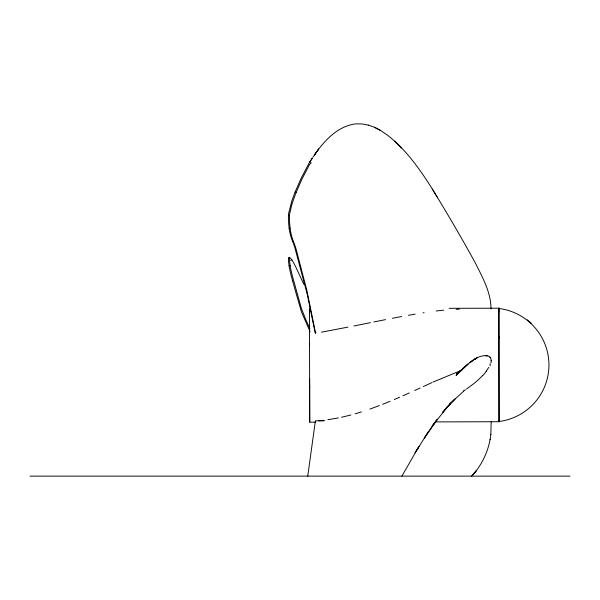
<?xml version="1.0" encoding="UTF-8"?>
<svg xmlns="http://www.w3.org/2000/svg" width="600" height="600" viewBox="0 0 600 600"><rect width="100%" height="100%" fill="white"/><g stroke="black" fill="none" stroke-linecap="round" stroke-linejoin="round"><path stroke-width="0.9" d="M315.353 422.175L309.735 422.19L309.63 378.435M498.757 312.293L498.757 308.197L499.035 421.74L499.028 420.75M472.327 475.425C482.625 464.115 489.195 449.46 490.86 434.257M490.83 434.64L491.183 421.68M315.368 420.975L307.755 476.13M490.088 439.627L490.14 439.237M490.912 363.022C492.127 359.812 490.275 355.575 486.487 355.673M295.103 192.03L300.907 178.77L308.58 164.025M296.168 192.368L301.957 179.085L309.63 164.325M401.873 476.13L418.987 446.408L415.058 452.857L428.445 431.692L424.237 438.188L436.763 420.165L432.143 426.18L447.487 406.853L442.567 412.463L450.345 403.658L445.342 409.08L455.018 398.97L449.865 403.897L463.793 391.043M309.862 162.067A0.855 0.593 0.7 0 0 309.57 162.352L312.293 158.175L309.645 162.233M308.858 163.545L309.457 162.54M312.803 157.35L318.75 148.92L314.468 154.95C324.225 140.782 337.74 125.993 355.778 123.87L362.07 123.96L368.288 125.093M489.952 365.843L490.365 364.515L489.938 363.915M486.165 371.197L487.41 369.353A36.787 32.28 -49.5 0 1 488.685 367.553L488.842 367.343M428.76 431.415L437.287 419.153M472.155 475.545L476.138 470.903L471.66 476.1M460.215 371.138L467.985 364.05L458.077 373.132C466.268 366.435 474.84 354.983 486.697 355.695L485.528 355.582M461.265 370.17L463.845 367.763M460.627 370.897L456.39 374.04L461.452 370.365M476.415 358.29L474.757 359.257L476.85 358.043L474.757 359.257M462.502 369.502L460.065 370.71M315.435 332.64L315.975 332.385M423.322 386.55L432.015 382.56M420.067 388.043L414.668 390.502M433.11 382.065L461.01 370.485M409.29 392.947L402.855 395.82M399.645 397.23L394.305 399.533M390.037 401.325L382.597 404.34M379.41 405.577L369.892 409.088M361.455 411.908L355.132 413.812M350.933 414.975L341.49 417.27M321.562 332.16L347.978 327.112M370.425 322.65L353.925 325.957M373.928 321.945L385.545 319.627M338.355 417.923L327.9 419.707M392.452 318.27L401.603 316.545M408.42 315.308L415.178 314.138M422.993 312.87L424.095 312.697M436.17 311.01L440.498 310.5A141.127 52.515 -18 0 1 443.707 310.163M323.212 420.3L315.638 420.96M324.743 420.78L318.87 420.975M435.308 421.905L499.028 421.725M449.085 308.317L498.757 308.212M30 476.13L570 476.13M368.303 125.093L374.445 127.245L380.543 130.44L387.63 135.285L394.702 141.157C412.23 157.335 425.415 177.472 437.632 197.775M374.46 127.26L380.543 130.44M527.243 319.86L531.135 323.25M394.673 141.135L401.67 147.975M490.327 357.6L489.9 357.105M289.515 258.382L288.555 257.722A10.402 1.252 68.3 0 0 288.442 258.142M291.855 259.83L289.612 257.303A10.418 1.282 68.6 0 0 289.493 257.715M432.315 189.067C447.375 213.63 461.978 238.493 475.77 263.782C482.79 277.987 491.048 292.702 491.01 309M290.79 260.25L291.105 260.76M303.855 284.392L296.243 267.945A46.477 6.457 69.9 0 0 291.795 259.605M310.043 331.582L301.53 312.127L294.998 289.53A232.072 14.737 69.2 0 0 292.597 280.89M309.87 328.673L306.765 321.728A244.538 13.095 57.8 0 0 305.88 319.86L301.455 308.61L295.98 288.998A230.407 14.385 69.4 0 0 293.603 280.388A160.297 29.205 59.9 0 1 290.093 265.478M315.157 332.767L307.312 294.593L294.983 248.16A232.072 63.21 -76.3 0 0 292.59 241.38M315.66 333.6L306.735 289.702A244.538 105.653 -69.9 0 0 305.85 286.553L295.965 248.618A230.407 62.318 -76.4 0 0 293.595 241.822A160.297 53.512 -64.8 0 1 290.1 228.548M491.183 360.27L491.197 360.743M309.735 422.16L309.457 308.663L309.465 312.75M309.54 343.35L309.548 345.233M309.645 387.51L309.653 387.9L309.645 386.28M498.825 337.53L498.825 336.6L498.825 338.632M499.035 307.957L499.035 421.74M292.642 280.935A160.02 30.6 59.1 0 1 289.08 265.928M289.155 266.048A103.898 13.102 67 0 1 288.413 258.075M290.175 265.597A104.032 14.34 65.3 0 1 289.455 257.655M465.472 389.7A108.502 100.267 -76.5 0 1 463.5 391.013M466.455 389.025A124.83 91.965 -52 0 0 473.243 384.03A80.685 70.657 -61.7 0 0 478.868 379.245A75.398 62.392 -58.1 0 0 482.475 375.705M486.27 371.272A33.945 32.43 -73.3 0 1 482.55 375.78M292.627 241.32A160.02 54.225 -63.8 0 1 289.08 228.15M289.163 228.03A103.898 28.125 -71.8 0 1 288.42 215.415M288.45 215.362A10.402 2.662 -72.9 0 1 288.555 213.712L291.705 201.382A50.925 11.272 -72.8 0 1 295.11 192.045M310.882 162.345A1.74 1.177 1.7 0 1 310.897 163.215L310.808 163.365A2.805 1.92 -1.1 0 1 310.005 164.108M296.19 192.465A46.477 10.357 -72.9 0 0 291.825 204.66L289.612 214.087A10.418 2.603 -72.9 0 0 289.493 215.737M290.183 228.428A104.032 29.872 -70.3 0 1 289.462 215.79M456.225 309.293A143.595 78.225 -26.7 0 1 457.245 309.263A108.502 58.568 -26.3 0 1 459.285 309.225M498.757 308.445A57.248 56.977 0 0 1 499.035 421.493M461.768 369.728L456.09 375.472L463.92 367.627L461.768 369.728M472.957 360.428L469.83 362.603L473.873 359.82L472.957 360.428M485.933 355.62L486.9 355.718L485.933 355.62"/></g></svg>
